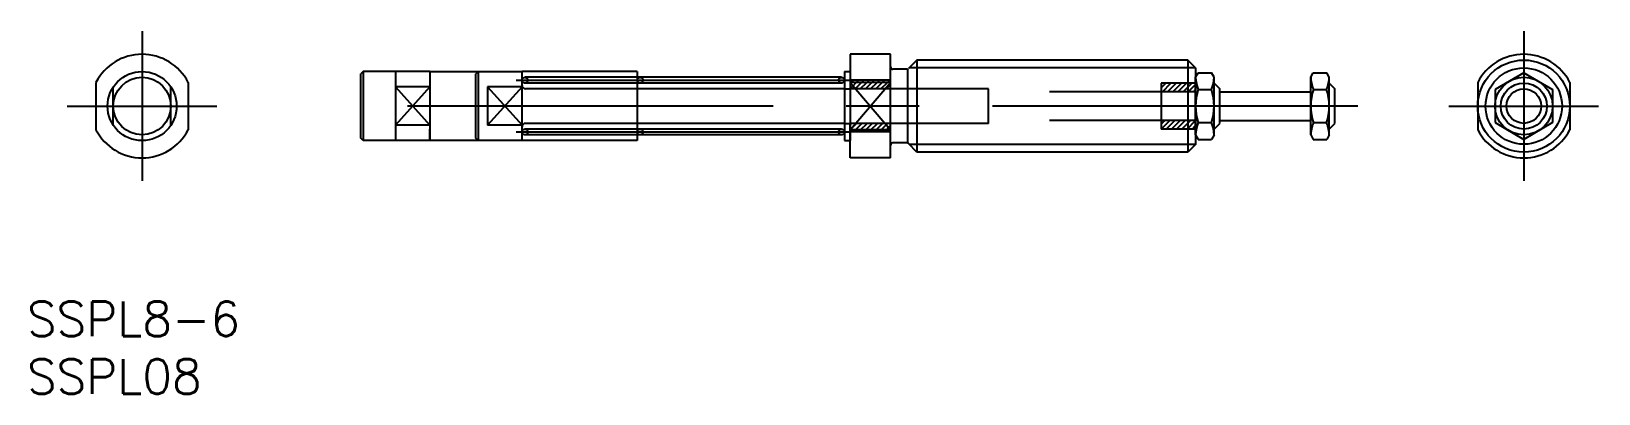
# Model space of a CAD drawing. Extents: x -10 to 126, y -25 to 6.
import ezdxf

# ---------------------------------------------------------------- set-up
doc = ezdxf.new("R2010")
doc.units = 0
for name, pattern in [('CENTER', [50.8, 31.75, -6.35, 6.35, -6.35]), ('DASHED', [19.05, 12.7, -6.35]), ('PHANTOM', [63.5, 31.75, -6.35, 6.35, -6.35, 6.35, -6.35])]:
    doc.linetypes.add(name, pattern=pattern)
doc.layers.get('0').update_dxf_attribs({"linetype": 'CONTINUOUS'})
doc.layers.add('CENTER', color=1, linetype='CENTER')
doc.styles.get("Standard").update_dxf_attribs({"font": 'txt.shx', "height": 3, "bigfont": 'bigfont.shx'})

# ---------------------------------------------------------------- blocks, each defined once
blk = doc.blocks.new('*U18')
at = {"color": 7, "linetype": 'CONTINUOUS'}
blk.add_text('SSPL8-6', height=3, dxfattribs=at).set_placement((-10, -20))
blk = doc.blocks.new('*U19')
at = {"color": 7, "linetype": 'CONTINUOUS'}
blk.add_text('SSPL08', height=3, dxfattribs=at).set_placement((-10, -25))
blk = doc.blocks.new('*X20')
at = {"color": 0, "linetype": 'CONTINUOUS'}
for p, q in [((88.5, 1.59), (88.91, 2)), ((88.61, 1.25), (89.36, 2)), ((89.06, 1.25), (89.81, 2)), ((89.51, 1.25), (90.26, 2)), ((89.96, 1.25), (90.71, 2)), ((90.41, 1.25), (91.16, 2)), ((90.86, 1.25), (91.5, 1.89)), ((91.31, 1.25), (91.5, 1.44)), ((88.5, -1.56), (88.81, -1.25)), ((88.51, -2), (89.26, -1.25)), ((88.95, -2), (89.7, -1.25)), ((89.4, -2), (90.15, -1.25)), ((89.85, -2), (90.6, -1.25)), ((90.3, -2), (91.05, -1.25)), ((90.75, -2), (91.5, -1.25)), ((91.2, -2), (91.5, -1.7))]:
    blk.add_line(p, q, dxfattribs=at)

msp = doc.modelspace()

# ---------------------------------------------------------------- linework, layer by layer
at = {"color": 7, "linetype": 'CONTINUOUS'}
for p, q in [((61.5, 4.5), (61.5, 1.5)), ((65, 4.5), (61.5, 4.5)), ((65, -4.5), (65, 4.5)), ((19.2, 3), (19, 2.8)), ((19, -2.8), (19, 2.8)), ((19.2, 3), (19.2, -3)), ((25, 3), (19.2, 3)), ((22, 3), (22, -3)), ((25, 3), (25, -3)), ((25, 3), (33, 3)), ((33, -3), (33, 3)), ((61, 3), (61, -3)), ((61, 3), (61.5, 3)), ((61.5, 3), (61.5, 1.5)), ((66.42, 3.2), (65.2, 3.2)), ((66.5, -3.2), (66.5, 3.2)), ((67.3, 4), (66.56, 3.26)), ((90.83, 4), (67.3, 4)), ((67.3, 4), (67.3, -4)), ((91.5, 3.32), (90.83, 4)), ((90.83, 4), (90.83, -4)), ((91.5, 3.32), (91.5, -3.33)), ((91.5, 2.5), (91.72, 2.89)), ((91.72, 2.89), (92.88, 2.89)), ((93.1, 2.5), (92.88, 2.89)), ((120, 2.89), (117.5, 1.44)), ((120, 2.89), (122.5, 1.44)), ((-4, 2.06), (-4, -2.06)), ((4, 2.06), (4, -2.06)), ((25, 1.66), (22, 1.66)), ((30, 1.66), (30, -1.66)), ((33, 1.66), (30, 1.66)), ((61, 1.5), (33.3, 1.5)), ((65, 2.06), (61.5, 2.06)), ((61.5, 1.5), (61.5, -1.5)), ((91.5, -2.5), (91.5, 2.5)), ((91.72, 1.44), (92.88, 1.44)), ((93.1, -2.5), (93.1, 2.5)), ((93.1, 2), (93.6, 1.5)), ((93.6, -1.5), (93.6, 1.5)), ((116, 2.06), (116, -2.06)), ((117.5, 1.44), (117.5, -1.44)), ((122.5, 1.44), (122.5, -1.44)), ((124, 2.06), (124, -2.06)), ((25, -1.66), (22, -1.66)), ((25, -3), (25, -2)), ((33, -1.66), (30, -1.66)), ((61, -1.5), (33.3, -1.5)), ((61.5, -1.5), (61.5, -3)), ((61.5, -4.5), (61.5, -1.5)), ((65, -2.06), (61.5, -2.06)), ((91.5, -2.5), (91.72, -2.89)), ((91.72, -1.44), (92.88, -1.44)), ((93.1, -2.5), (92.88, -2.89)), ((93.1, -2), (93.6, -1.5)), ((117.5, -1.44), (120, -2.89)), ((122.5, -1.44), (120, -2.89)), ((19.2, -3), (19, -2.8)), ((25, -3), (19.2, -3)), ((33, -3), (25, -3)), ((61, -3), (61.5, -3)), ((66.42, -3.2), (65.2, -3.2)), ((67.3, -4), (66.56, -3.26)), ((90.83, -4), (67.3, -4)), ((91.5, -3.33), (90.83, -4)), ((91.72, -2.89), (92.88, -2.89)), ((65, -4.5), (61.5, -4.5))]:
    msp.add_line(p, q, dxfattribs=at)
at = {"color": 3, "linetype": 'PHANTOM'}
for p, q in [((29.2, 3), (29, 2.8)), ((29, -2.8), (29, 2.8)), ((29.2, 3), (29.2, -3)), ((43, 3), (33, 3)), ((43, 3), (43, -3)), ((101.5, 2.5), (101.72, 2.89)), ((101.72, 2.89), (102.88, 2.89)), ((103.1, 2.5), (102.88, 2.89)), ((60.75, 2.5), (33.25, 2.5)), ((60.75, 2), (33.25, 2)), ((101.5, -2.5), (101.5, 2.5)), ((101.72, 1.44), (102.88, 1.44)), ((103.1, -2.5), (103.1, 2.5)), ((103.1, 2), (103.6, 1.5)), ((103.6, -1.5), (103.6, 1.5)), ((93.6, 1.25), (101.5, 1.25)), ((93.6, -1.25), (101.5, -1.25)), ((60.75, -2), (33.25, -2)), ((60.75, -2.5), (33.25, -2.5)), ((101.5, -2.5), (101.72, -2.89)), ((101.72, -1.44), (102.88, -1.44)), ((103.1, -2.5), (102.88, -2.89)), ((103.1, -2), (103.6, -1.5)), ((29.2, -3), (29, -2.8)), ((43, -3), (33, -3)), ((101.72, -2.89), (102.88, -2.89))]:
    msp.add_line(p, q, dxfattribs=at)
at = {"color": 3, "linetype": 'CONTINUOUS'}
for p, q in [((91.5, 3.32), (66.63, 3.32)), ((22, 1.66), (25, -1.66)), ((25, 1.66), (22, -1.66)), ((30, 1.66), (33, -1.66)), ((33, 1.66), (30, -1.66)), ((61.5, -2.06), (65, 2.06)), ((61.5, 2.06), (65, -2.06)), ((91.5, -3.33), (66.63, -3.33))]:
    msp.add_line(p, q, dxfattribs=at)
at = {"color": 3, "linetype": 'DASHED'}
for p, q in [((-2.5, -1.66), (-2.5, 1.66)), ((2.5, -1.66), (2.5, 1.66)), ((61, 1.5), (61.5, 1.5)), ((65, 2.25), (61.5, 2.25)), ((61.5, 1.98), (61.54, 2.02)), ((61.5, 1.53), (61.75, 1.77)), ((73.5, 1.5), (61.5, 1.5)), ((61.54, 2.02), (61.59, 2.06)), ((61.59, 2.06), (61.77, 2.25)), ((61.75, 1.77), (62.03, 2.06)), ((61.92, 1.5), (61.95, 1.53)), ((61.95, 1.53), (62.48, 2.06)), ((62.03, 2.06), (62.22, 2.25)), ((62.37, 1.5), (62.93, 2.06)), ((62.48, 2.06), (62.67, 2.25)), ((62.82, 1.5), (63.38, 2.06)), ((62.93, 2.06), (63.12, 2.25)), ((63.27, 1.5), (63.83, 2.06)), ((63.38, 2.06), (63.57, 2.25)), ((63.72, 1.5), (64.28, 2.06)), ((63.83, 2.06), (64.02, 2.25)), ((64.17, 1.5), (64.73, 2.06)), ((64.28, 2.06), (64.47, 2.25)), ((64.62, 1.5), (65, 1.88)), ((64.73, 2.06), (64.92, 2.25)), ((73.5, -1.5), (73.5, 1.5)), ((91.5, 2), (88.5, 2)), ((88.5, 2), (88.5, -2)), ((91.5, 1.25), (73.5, 1.25)), ((91.5, -1.25), (73.5, -1.25)), ((61, -1.5), (61.5, -1.5)), ((73.5, -1.5), (61.5, -1.5)), ((61.5, -1.62), (61.62, -1.5)), ((61.5, -2.06), (62.06, -1.5)), ((61.5, -2.06), (61.5, -2.06)), ((65, -2.25), (61.5, -2.25)), ((61.76, -2.25), (61.95, -2.06)), ((61.95, -2.06), (62.51, -1.5)), ((62.21, -2.25), (62.4, -2.06)), ((62.4, -2.06), (62.96, -1.5)), ((62.66, -2.25), (62.85, -2.06)), ((62.85, -2.06), (63.41, -1.5)), ((63.11, -2.25), (63.3, -2.06)), ((63.3, -2.06), (63.86, -1.5)), ((63.56, -2.25), (63.75, -2.06)), ((63.75, -2.06), (64.31, -1.5)), ((64.01, -2.25), (64.2, -2.06)), ((64.2, -2.06), (64.63, -1.63)), ((64.46, -2.25), (64.65, -2.06)), ((64.63, -1.63), (64.76, -1.5)), ((64.65, -2.06), (64.84, -1.87)), ((64.84, -1.87), (65, -1.71)), ((64.91, -2.25), (65, -2.16)), ((91.5, -2), (88.5, -2))]:
    msp.add_line(p, q, dxfattribs=at)
at = {"color": 7, "linetype": 'CONTINUOUS'}
for centre, radius in [((0, 0), 3), ((120, 0), 4), ((0, 0), 2.5), ((120, 0), 2.5), ((120, 0), 2), ((120, 0), 1.5)]:
    msp.add_circle(centre, radius, dxfattribs=at)
at = {"color": 3, "linetype": 'CONTINUOUS'}
msp.add_circle((120, 0), 3.32, dxfattribs=at)
at = {"color": 3, "linetype": 'PHANTOM'}
for centre in [(33.25, 2.25), (43.25, 2.25), (60.75, 2.25), (33.25, -2.25), (43.25, -2.25), (60.75, -2.25)]:
    msp.add_circle(centre, 0.25, dxfattribs=at)
at = {"color": 7, "linetype": 'CONTINUOUS'}
for centre, radius, start, end in [((0, 0), 4.5, 27.266, 152.734), ((120, 0), 4.5, 27.266, 152.734), ((65.2, 3.4), 0.2, 180, 270), ((66.42, 3.4), 0.2, 270, 315), ((33.3, 1.8), 0.3, 180, 270), ((94.36, 2.55), 2.86, 181.0384, 202.8265), ((96.28, 0), 4.78, 162.412, 197.588), ((90.24, 2.55), 2.86, 337.1735, 358.9616), ((88.32, 0), 4.78, 342.412, 17.588), ((0, 0), 4.5, 207.266, 332.734), ((33.3, -1.8), 0.3, 90, 180), ((94.36, -2.55), 2.86, 157.1735, 178.9616), ((90.24, -2.55), 2.86, 1.0384, 22.8265), ((120, 0), 4.5, 207.266, 332.734), ((65.2, -3.4), 0.2, 90, 180), ((66.42, -3.4), 0.2, 45, 90)]:
    msp.add_arc(centre, radius, start, end, dxfattribs=at)
at = {"color": 3, "linetype": 'PHANTOM'}
for centre, radius, start, end in [((104.36, 2.55), 2.86, 181.0384, 202.8265), ((106.28, 0), 4.78, 162.412, 197.588), ((100.24, 2.55), 2.86, 337.1735, 358.9616), ((98.32, 0), 4.78, 342.412, 17.588), ((104.36, -2.55), 2.86, 157.1735, 178.9616), ((100.24, -2.55), 2.86, 1.0384, 22.8265)]:
    msp.add_arc(centre, radius, start, end, dxfattribs=at)
at = {"layer": 'CENTER', "color": 1, "linetype": 'CENTER'}
for p, q in [((0, 6.5), (0, -6.5)), ((120, 6.5), (120, -6.5)), ((32.5, 2.25), (61.5, 2.25)), ((-6.5, 0), (6.5, 0)), ((105.6, 0), (17, 0)), ((113.5, 0), (126.5, 0)), ((32.5, -2.25), (61.5, -2.25))]:
    msp.add_line(p, q, dxfattribs=at)

# ---------------------------------------------------------------- block references
at = {"color": 3, "linetype": 'CONTINUOUS'}
msp.add_blockref('*X20', (0, 0), dxfattribs=at)
at = {"color": 7, "linetype": 'CONTINUOUS'}
for name in ['*U18', '*U19']:
    msp.add_blockref(name, (0, 0), dxfattribs=at)

doc.saveas('drawing.dxf')
